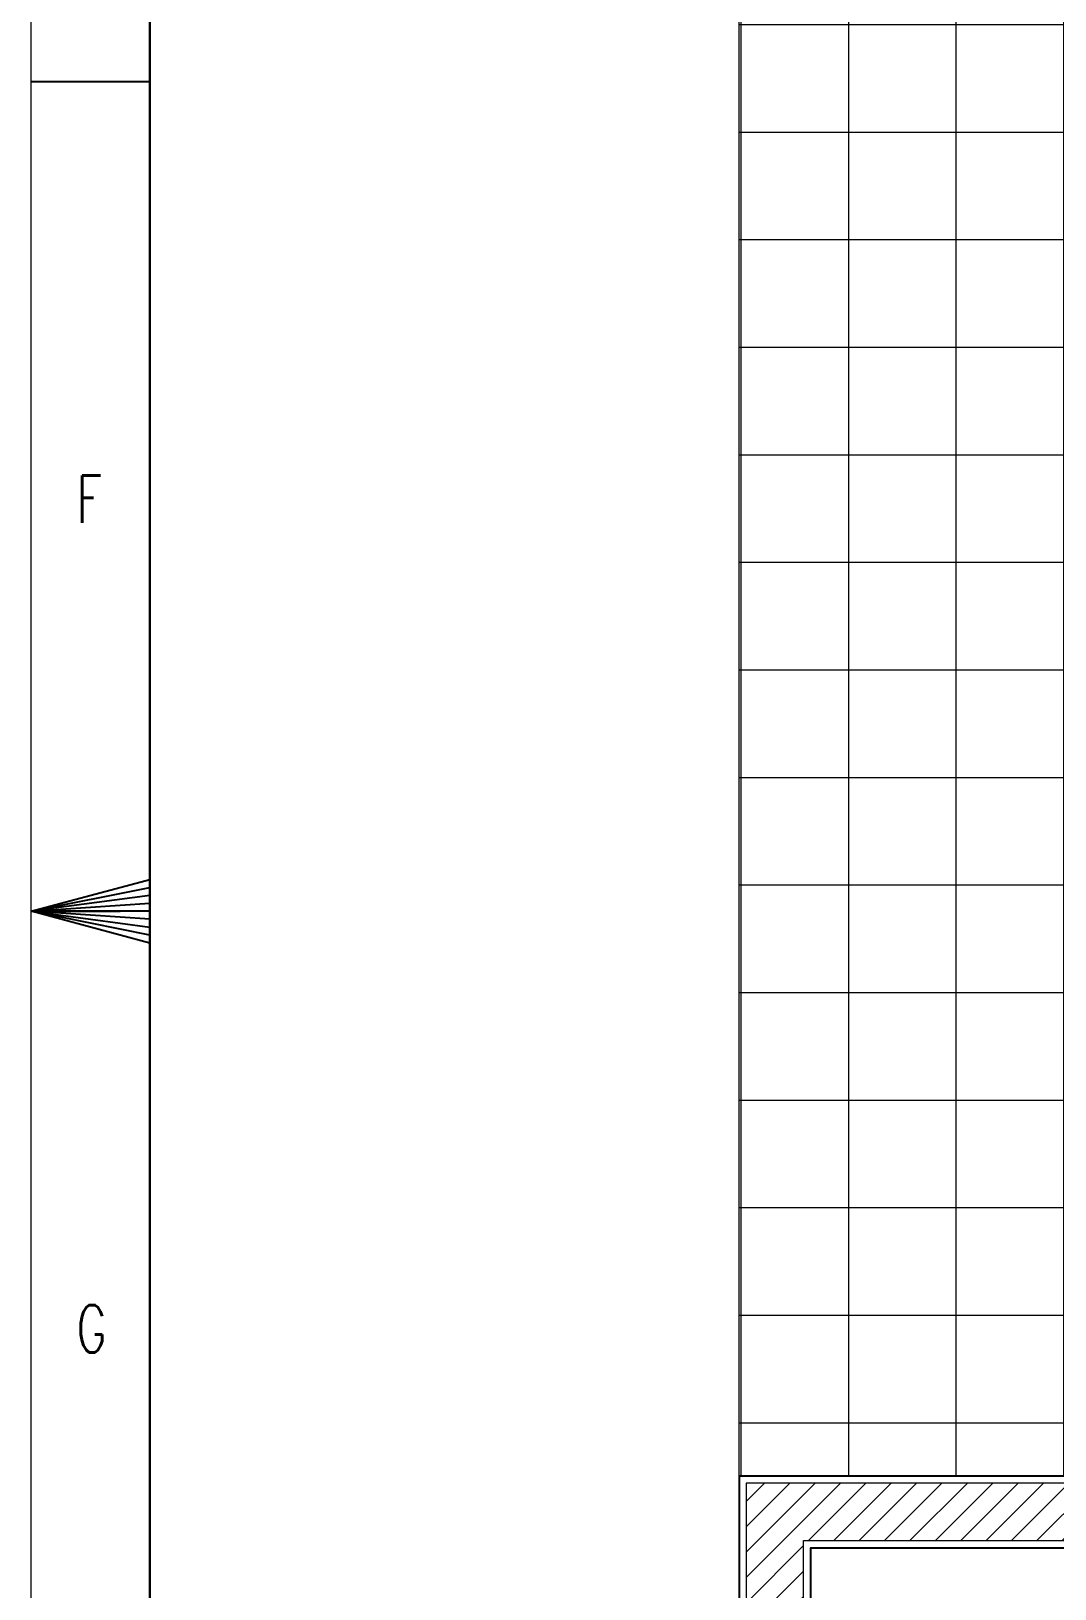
# Model space of a CAD drawing. Header units: inches. Extents: x 112 to 4169, y -2569 to 841.
# Drawn here: x 120.7 to 192.1, y -882.1 to -773.5 of the extents above; entities that cross this region are included whole.
import ezdxf

# ---------------------------------------------------------------- set-up
doc = ezdxf.new("R2010")
doc.units = ezdxf.units.IN
doc.header["$MEASUREMENT"] = 0
for name, color, linetype, lineweight in [('HACTH', 8, 'Continuous', 9), ('Plaster Line', 254, 'Continuous', 15), ('railing', 232, 'Continuous', 15)]:
    doc.layers.add(name, color=color, linetype=linetype, lineweight=lineweight)
doc.layers.add('wall 05', color=253, linetype='Continuous')
doc.styles.add('TEG BORDER', font='txt_qlt.shx', dxfattribs={"width": 0.7, "bigfont": 'hztxt.shx'})

# ---------------------------------------------------------------- blocks, each defined once
blk = doc.blocks.new('240 BORDER A2')
at = {"linetype": 'Continuous'}
blk.add_line((5, 415), (5, 5), dxfattribs=at)
for p, q in [((0, 245), (5, 245)), ((5, 210), (0, 210)), ((1.25, 210), (3.75, 210))]:
    blk.add_line(p, q)
at = {"color": 5, "lineweight": 15}
blk.add_lwpolyline([(0, 420), (594, 420), (594, 0), (0, 0)], close=True, dxfattribs=at)
blk.add_lwpolyline([(5, 415), (589, 415), (589, 5), (5, 5)], close=True)
blk.add_lwpolyline([(0, 210), (5, 211.34), (5, 208.66), (0, 210), (5, 211.005), (5, 210.67), (0, 210), (5, 210.335), (5, 209.665), (0, 210), (5, 209.33), (5, 208.995), (0, 210)])
at = {"char_height": 2, "width": 2, "attachment_point": 1, "style": 'TEG BORDER'}
for s, insert in [('F', (1.91, 228.389)), ('G', (1.91, 193.389))]:
    blk.add_mtext(s, dxfattribs=dict(at, insert=insert))

msp = doc.modelspace()

# ---------------------------------------------------------------- hatches: boundary and pattern name
at = {"layer": 'HACTH', "ltscale": 10}
h = msp.add_hatch(dxfattribs=at)
h.set_pattern_fill('ANSI37', color=256, scale=60, angle=45, style=0)
h.set_pattern_definition([(90, (-138384.7415, -172410.518), (-7.5, 1e-15), []), (180, (-138384.7415, -172410.518), (-1e-15, -7.5), [])])
h.paths.add_polyline_path([(894.13, -615.23), (839.12, -615.23), (170.12, -615.23), (170.12, -670.24), (230.12, -670.24), (242.12, -670.24), (349.12, -670.24), (349.12, -634.23), (493.12, -634.23), (493.12, -670.24), (499.12, -670.24), (499.12, -652.24), (569.12, -652.24), (569.12, -670.24), (593.12, -670.24), (593.12, -652.24), (663.12, -652.24), (663.12, -670.24), (673.12, -670.24), (728.12, -670.24), (728.12, -652.24), (798.12, -652.24), (798.12, -670.24), (827.12, -670.24), (839.12, -670.24), (839.12, -682.24), (839.12, -689.24), (857.12, -689.24), (857.12, -759.24), (839.12, -759.24), (839.12, -785.24), (857.12, -785.24), (857.12, -850.24), (875.13, -850.24), (875.13, -950.24), (839.12, -950.24), (839.12, -964.24), (839.12, -1024.24), (894.13, -1024.24)])
h.paths.add_polyline_path([(230.12, -689.23), (230.12, -682.24), (230.12, -675.24), (170.12, -675.24), (170.12, -874.24), (230.12, -874.24), (230.12, -844.23), (212.12, -844.23), (194.11, -844.23), (194.11, -742.23), (230.12, -742.23)], flags=17)
at = {"layer": 'HACTH'}
h = msp.add_hatch(dxfattribs=at)
h.set_pattern_fill('ANSI31', color=256, scale=10, style=0)
h.set_pattern_definition([(45, (-118637.9225, -173739.3368), (-0.8838834765, 0.8838834765), [])])
h.paths.add_polyline_path([(229.62, -874.74), (170.62, -874.74), (170.62, -932.74), (174.62, -932.74), (174.62, -878.74), (229.62, -878.74)])

# ---------------------------------------------------------------- linework, layer by layer
at = {"layer": 'Plaster Line'}
msp.add_lwpolyline([(229.62, -874.74), (170.62, -874.74), (170.62, -932.74), (174.62, -932.74), (174.62, -878.74), (229.62, -878.74)], close=True, dxfattribs=at)
at = {"layer": 'railing', "ltscale": 20}
msp.add_lwpolyline([(170.12, -874.24), (170.12, -675.24)], dxfattribs=at)
at = {"layer": 'wall 05'}
msp.add_lwpolyline([(230.12, -874.24), (170.12, -874.24), (170.12, -933.24), (175.12, -933.24), (175.12, -879.24), (230.12, -879.24)], close=True, dxfattribs=at)

# ---------------------------------------------------------------- block references
at = {"xscale": 1.652949273830399, "yscale": 1.652949273830399, "zscale": 1.652949273830399}
msp.add_blockref('240 BORDER A2', (120.75, -1181.97), dxfattribs=at)

doc.saveas('drawing.dxf')
